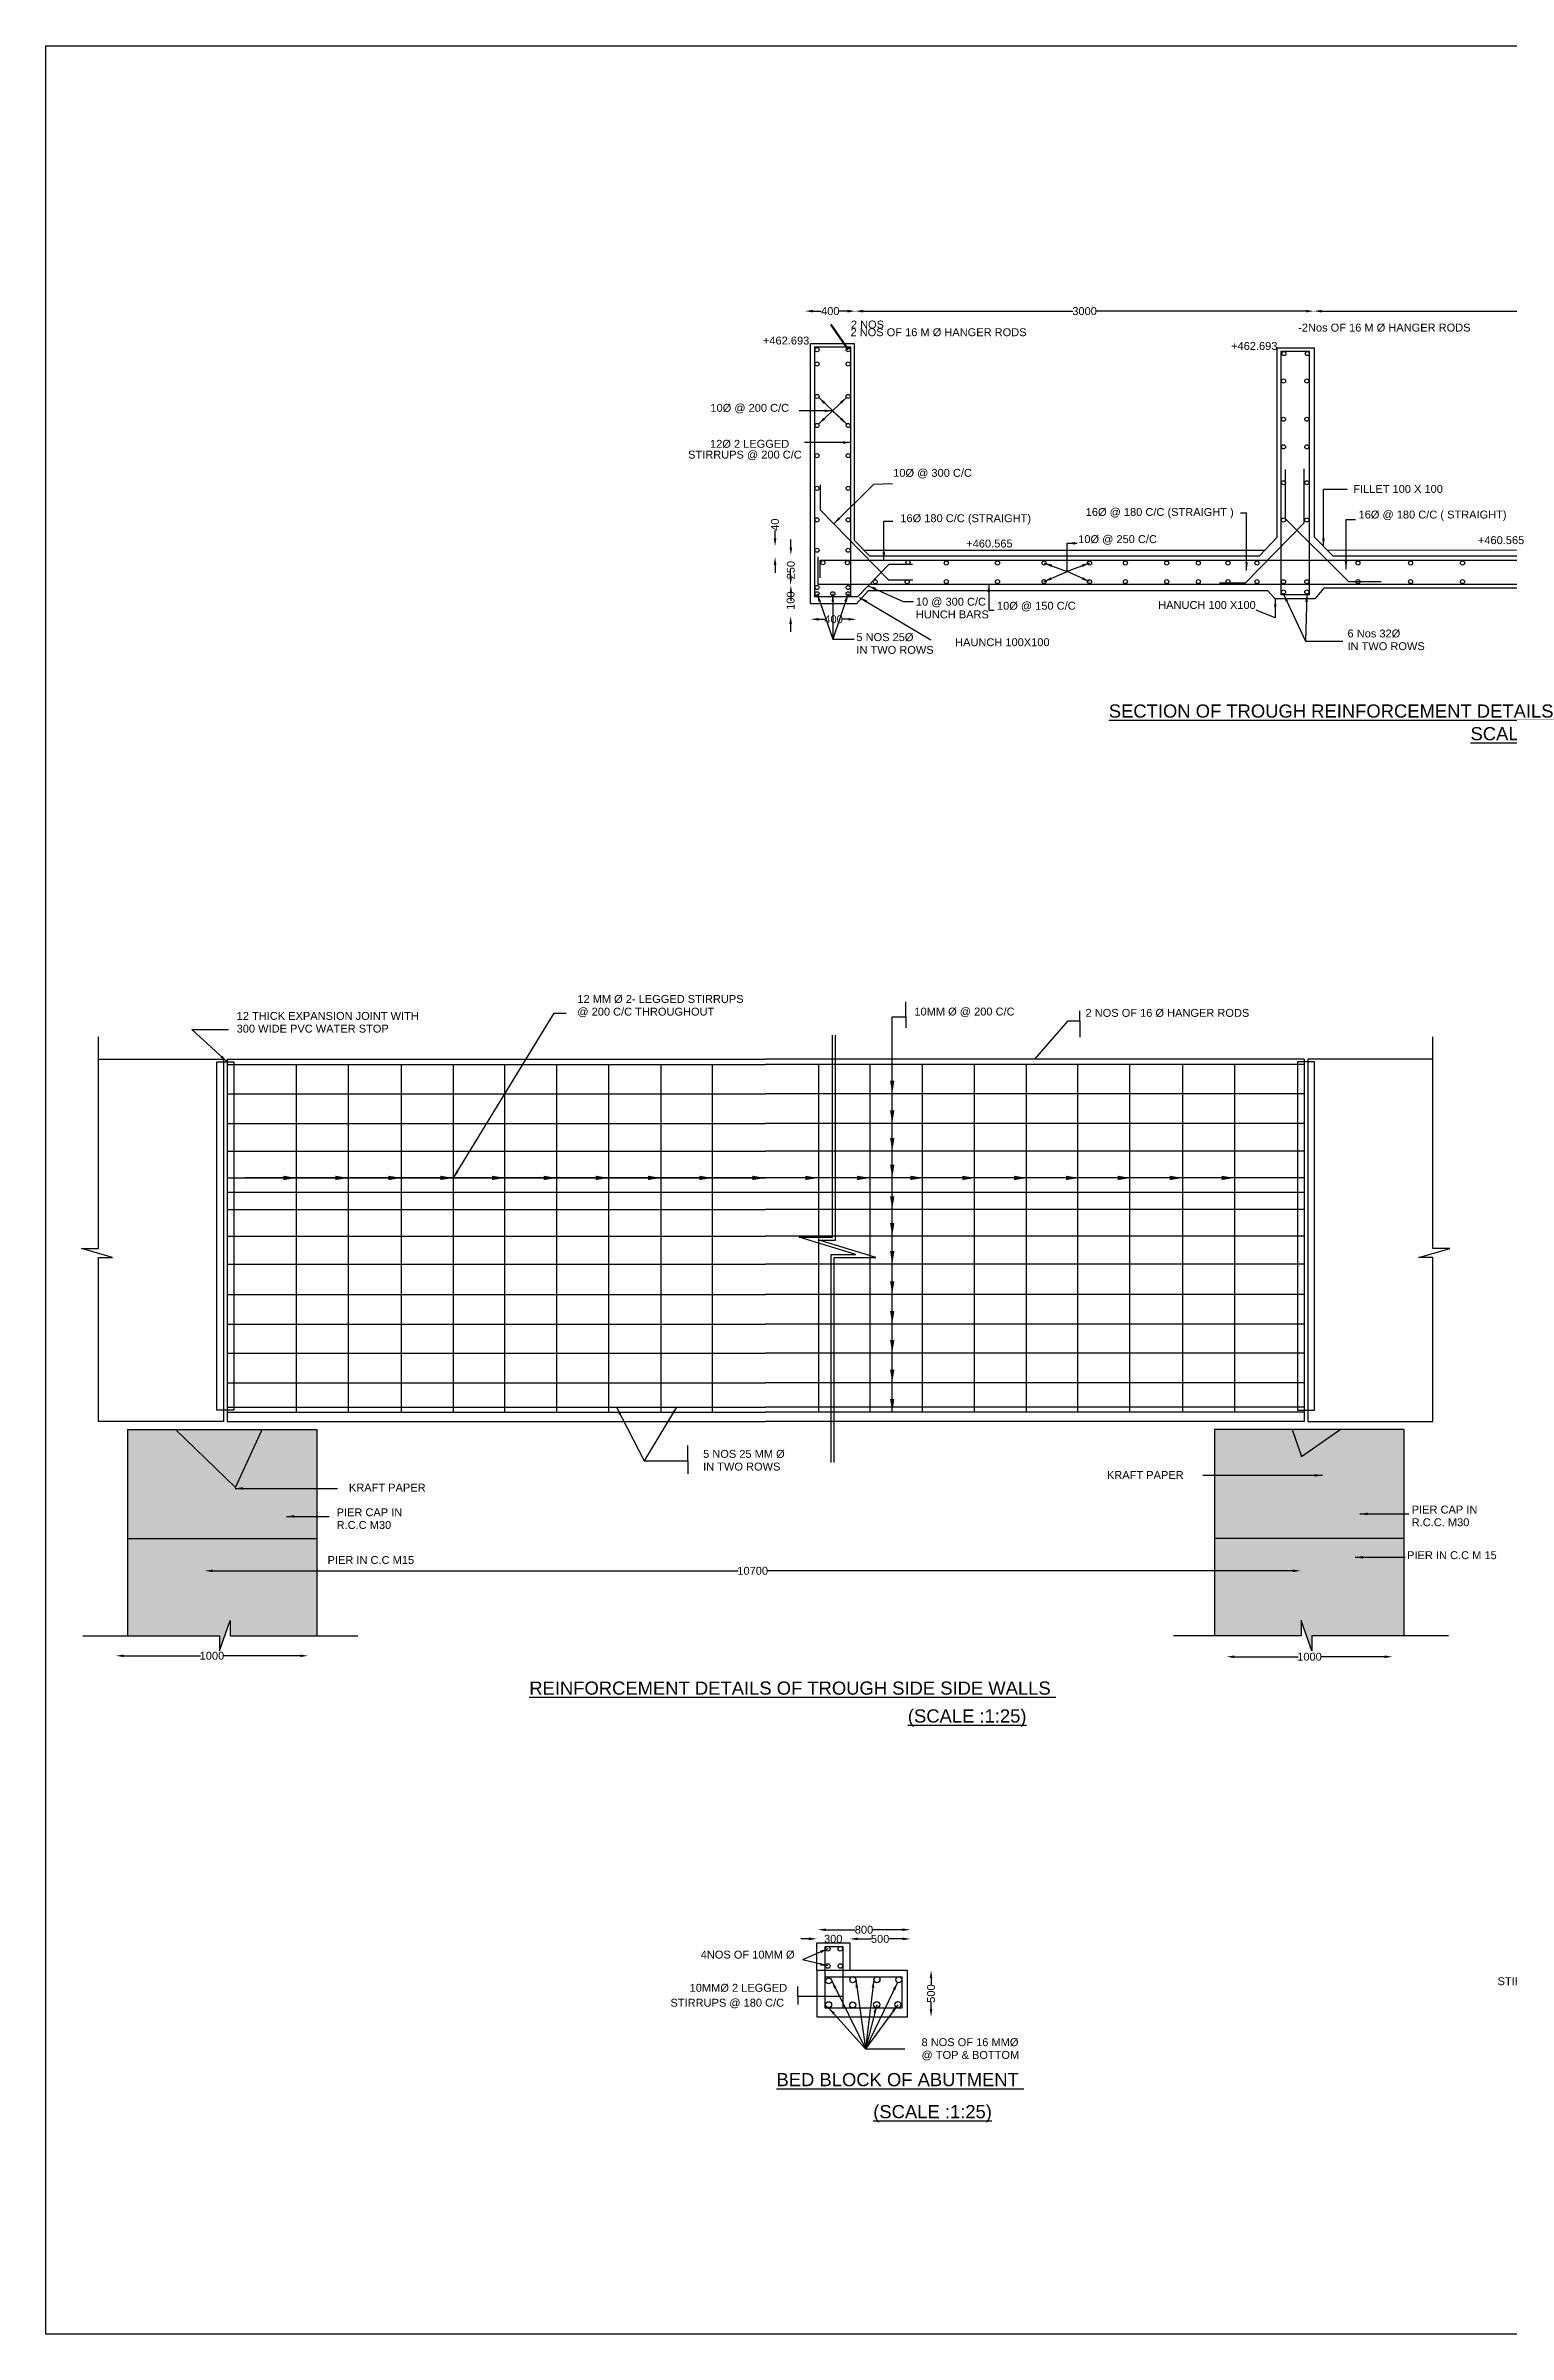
# Model space of a CAD drawing. Header units: millimetres. Extents: x 5124 to 2386449, y 2311 to 45646648.
# Drawn here: x 2379514 to 2382290, y 45642305 to 45646648 of the extents above; entities that cross this region are included whole.
import ezdxf

# ---------------------------------------------------------------- set-up
doc = ezdxf.new("R2010")
doc.units = ezdxf.units.MM
doc.header["$MEASUREMENT"] = 0
doc.layers.add('DRAWING', color=2, linetype='Continuous')
doc.layers.add('TEXT', color=7, linetype='Continuous')
doc.styles.get("Standard").update_dxf_attribs({"font": 'arial.ttf', "height": 15})
doc.dimstyles.get("Standard").update_dxf_attribs({"dimtxt": 15, "dimasz": 15, "dimexe": 0.18, "dimexo": 0.0625, "dimgap": 0.09, "dimtad": 0, "dimdec": 0, "dimzin": 0, "dimdsep": 46, "dimtxsty": 'Standard', "dimcen": 0.09, "dimse1": 1, "dimse2": 1, "dimadec": 0, "dimazin": 0, "dimtfac": 1, "dimtdec": 0, "dimtofl": 0, "dimtmove": 0, "dimatfit": 3, "dimfxl": 1, "dimtolj": 1, "dimtzin": 0, "dimarcsym": 0})

# ---------------------------------------------------------------- blocks, each defined once
blk = doc.blocks.new('*D54')
at = {"layer": 'Defpoints', "color": 0, "transparency": 16777216}
for p in [(2380955.3, 45646149.3), (2381050.5, 45646149.3), (2381050.5, 45646143.9)]:
    blk.add_point(p, dxfattribs=at)
at = {"layer": 'TEXT', "color": 0, "lineweight": -2, "transparency": 16777216}
for p, q in [((2380970.3, 45646143.9), (2380985.9, 45646143.9)), ((2381035.5, 45646143.9), (2381019.8, 45646143.9))]:
    blk.add_line(p, q, dxfattribs=at)
at = {"layer": 'TEXT', "color": 0, "transparency": 16777216}
for points in [[(2380970.3, 45646146.4), (2380970.3, 45646141.4), (2380955.3, 45646143.9)], [(2381035.5, 45646146.4), (2381035.5, 45646141.4), (2381050.5, 45646143.9)]]:
    blk.add_solid(points, dxfattribs=at)
at = {"layer": 'TEXT', "color": 0, "transparency": 16777216, "insert": (2381002.9, 45646143.9), "char_height": 15, "attachment_point": 5}
blk.add_mtext('\\A1;400', dxfattribs=at)
blk = doc.blocks.new('*D55')
at = {"layer": 'Defpoints', "color": 0, "transparency": 16777216}
for p in [(2381050.5, 45646143.9), (2381920.5, 45646143.9), (2381920.5, 45646143.9)]:
    blk.add_point(p, dxfattribs=at)
at = {"layer": 'TEXT', "color": 0, "lineweight": -2, "transparency": 16777216}
for p, q in [((2381065.5, 45646143.9), (2381463, 45646143.9)), ((2381905.5, 45646143.9), (2381508, 45646143.9))]:
    blk.add_line(p, q, dxfattribs=at)
at = {"layer": 'TEXT', "color": 0, "transparency": 16777216}
for points in [[(2381065.5, 45646146.4), (2381065.5, 45646141.4), (2381050.5, 45646143.9)], [(2381905.5, 45646146.4), (2381905.5, 45646141.4), (2381920.5, 45646143.9)]]:
    blk.add_solid(points, dxfattribs=at)
at = {"layer": 'TEXT', "color": 0, "transparency": 16777216, "insert": (2381485.5, 45646143.9), "char_height": 15, "attachment_point": 5}
blk.add_mtext('\\A1;3000', dxfattribs=at)
blk = doc.blocks.new('*D56')
at = {"layer": 'Defpoints', "color": 0, "transparency": 16777216}
for p in [(2381920.5, 45646143.9), (2382772, 45646143.9), (2382772, 45646143.9)]:
    blk.add_point(p, dxfattribs=at)
at = {"layer": 'TEXT', "color": 0, "lineweight": -2, "transparency": 16777216}
for p, q in [((2381935.5, 45646143.9), (2382323.8, 45646143.9)), ((2382757, 45646143.9), (2382368.7, 45646143.9))]:
    blk.add_line(p, q, dxfattribs=at)
at = {"layer": 'TEXT', "color": 0, "transparency": 16777216}
for points in [[(2381935.5, 45646146.4), (2381935.5, 45646141.4), (2381920.5, 45646143.9)], [(2382757, 45646146.4), (2382757, 45646141.4), (2382772, 45646143.9)]]:
    blk.add_solid(points, dxfattribs=at)
at = {"layer": 'TEXT', "color": 0, "transparency": 16777216, "insert": (2382346.3, 45646143.9), "char_height": 15, "attachment_point": 5}
blk.add_mtext('\\A1;3000', dxfattribs=at)
blk = doc.blocks.new('*D61')
at = {"layer": 'Defpoints', "color": 0, "transparency": 16777216}
for p in [(2380965.7, 45645588.6), (2381052.7, 45645588.6), (2381052.7, 45645559.1)]:
    blk.add_point(p, dxfattribs=at)
at = {"layer": 'TEXT', "color": 0, "lineweight": -2, "transparency": 16777216}
for p, q in [((2380980.7, 45645559.1), (2380992.3, 45645559.1)), ((2381037.7, 45645559.1), (2381026.1, 45645559.1))]:
    blk.add_line(p, q, dxfattribs=at)
at = {"layer": 'TEXT', "color": 0, "transparency": 16777216}
for points in [[(2380980.7, 45645561.6), (2380980.7, 45645556.6), (2380965.7, 45645559.1)], [(2381037.7, 45645561.6), (2381037.7, 45645556.6), (2381052.7, 45645559.1)]]:
    blk.add_solid(points, dxfattribs=at)
at = {"layer": 'TEXT', "color": 0, "transparency": 16777216, "insert": (2381009.2, 45645559.1), "char_height": 15, "attachment_point": 5}
blk.add_mtext('\\A1;400', dxfattribs=at)
blk = doc.blocks.new('*D62')
at = {"layer": 'Defpoints', "color": 0, "transparency": 16777216}
for p in [(2380896.3, 45645697.5), (2380898.1, 45645697.5), (2380896.3, 45645677.2)]:
    blk.add_point(p, dxfattribs=at)
at = {"layer": 'TEXT', "color": 0, "lineweight": -2, "transparency": 16777216}
for p, q in [((2380898.1, 45645712.5), (2380898.1, 45645727.5)), ((2380898.1, 45645662.2), (2380898.1, 45645647.2))]:
    blk.add_line(p, q, dxfattribs=at)
at = {"layer": 'TEXT', "color": 0, "transparency": 16777216}
for points in [[(2380895.6, 45645712.5), (2380900.6, 45645712.5), (2380898.1, 45645697.5)], [(2380895.6, 45645662.2), (2380900.6, 45645662.2), (2380898.1, 45645677.2)]]:
    blk.add_solid(points, dxfattribs=at)
at = {"layer": 'TEXT', "color": 0, "transparency": 16777216, "insert": (2380898.1, 45645738.6), "char_height": 15, "attachment_point": 5, "rotation": 90}
blk.add_mtext('\\A1;40', dxfattribs=at)
blk = doc.blocks.new('*D63')
at = {"layer": 'Defpoints', "color": 0, "transparency": 16777216}
for p in [(2380919.7, 45645680.7), (2380928.1, 45645680.7), (2380919.7, 45645623.9)]:
    blk.add_point(p, dxfattribs=at)
at = {"layer": 'TEXT', "color": 0, "lineweight": -2, "transparency": 16777216}
for p, q in [((2380928.1, 45645695.7), (2380928.1, 45645710.7)), ((2380928.1, 45645608.9), (2380928.1, 45645593.9))]:
    blk.add_line(p, q, dxfattribs=at)
at = {"layer": 'TEXT', "color": 0, "transparency": 16777216}
for points in [[(2380925.6, 45645695.7), (2380930.6, 45645695.7), (2380928.1, 45645680.7)], [(2380925.6, 45645608.9), (2380930.6, 45645608.9), (2380928.1, 45645623.9)]]:
    blk.add_solid(points, dxfattribs=at)
at = {"layer": 'TEXT', "color": 0, "transparency": 16777216, "insert": (2380928.1, 45645652.3), "char_height": 15, "attachment_point": 5, "rotation": 90}
blk.add_mtext('\\A1;250', dxfattribs=at)
blk = doc.blocks.new('*D64')
at = {"layer": 'Defpoints', "color": 0, "transparency": 16777216}
for p in [(2380928.1, 45645623.9), (2380927.7, 45645565.1), (2380928.1, 45645565.1)]:
    blk.add_point(p, dxfattribs=at)
at = {"layer": 'TEXT', "color": 0, "lineweight": -2, "transparency": 16777216}
for p, q in [((2380927.7, 45645638.9), (2380927.7, 45645653.9)), ((2380927.7, 45645550.1), (2380927.7, 45645535.1))]:
    blk.add_line(p, q, dxfattribs=at)
at = {"layer": 'TEXT', "color": 0, "transparency": 16777216}
for points in [[(2380925.2, 45645638.9), (2380930.2, 45645638.9), (2380927.7, 45645623.9)], [(2380925.2, 45645550.1), (2380930.2, 45645550.1), (2380927.7, 45645565.1)]]:
    blk.add_solid(points, dxfattribs=at)
at = {"layer": 'TEXT', "color": 0, "transparency": 16777216, "insert": (2380927.7, 45645594.5), "char_height": 15, "attachment_point": 5, "rotation": 90}
blk.add_mtext('\\A1;100', dxfattribs=at)
blk = doc.blocks.new('*D65')
at = {"layer": 'Defpoints', "color": 0, "transparency": 16777216}
for p in [(2379647, 45643593), (2380011.9, 45643593), (2380011.9, 45643592.1)]:
    blk.add_point(p, dxfattribs=at)
at = {"layer": 'TEXT', "color": 0, "lineweight": -2, "transparency": 16777216}
for p, q in [((2379662, 45643592.1), (2379807.7, 45643592.1)), ((2379996.9, 45643592.1), (2379851.2, 45643592.1))]:
    blk.add_line(p, q, dxfattribs=at)
at = {"layer": 'TEXT', "color": 0, "transparency": 16777216}
for points in [[(2379662, 45643594.6), (2379662, 45643589.6), (2379647, 45643592.1)], [(2379996.9, 45643594.6), (2379996.9, 45643589.6), (2380011.9, 45643592.1)]]:
    blk.add_solid(points, dxfattribs=at)
at = {"layer": 'TEXT', "color": 0, "transparency": 16777216, "insert": (2379829.4, 45643592.1), "char_height": 15, "attachment_point": 5}
blk.add_mtext('\\A1;1000', dxfattribs=at)
blk = doc.blocks.new('*D66')
at = {"layer": 'Defpoints', "color": 0, "transparency": 16777216}
for p in [(2381755, 45643589.4), (2382069.8, 45643590.3), (2382069.8, 45643589.4)]:
    blk.add_point(p, dxfattribs=at)
at = {"layer": 'TEXT', "color": 0, "lineweight": -2, "transparency": 16777216}
for p, q in [((2381770, 45643590.3), (2381890.7, 45643590.3)), ((2382054.8, 45643590.3), (2381934.2, 45643590.3))]:
    blk.add_line(p, q, dxfattribs=at)
at = {"layer": 'TEXT', "color": 0, "transparency": 16777216}
for points in [[(2381770, 45643592.8), (2381770, 45643587.8), (2381755, 45643590.3)], [(2382054.8, 45643592.8), (2382054.8, 45643587.8), (2382069.8, 45643590.3)]]:
    blk.add_solid(points, dxfattribs=at)
at = {"layer": 'TEXT', "color": 0, "transparency": 16777216, "insert": (2381912.4, 45643590.3), "char_height": 15, "attachment_point": 5}
blk.add_mtext('\\A1;1000', dxfattribs=at)
blk = doc.blocks.new('*D69')
at = {"layer": 'Defpoints', "color": 0, "transparency": 16777216}
for p in [(2379815.9, 45643751.9), (2381895.5, 45643753.3), (2381895.5, 45643751.9)]:
    blk.add_point(p, dxfattribs=at)
at = {"layer": 'TEXT', "color": 0, "lineweight": -2, "transparency": 16777216}
for p, q in [((2379830.9, 45643753.3), (2380828.1, 45643753.3)), ((2381880.5, 45643753.3), (2380883.3, 45643753.3))]:
    blk.add_line(p, q, dxfattribs=at)
at = {"layer": 'TEXT', "color": 0, "transparency": 16777216}
for points in [[(2379830.9, 45643755.8), (2379830.9, 45643750.8), (2379815.9, 45643753.3)], [(2381880.5, 45643755.8), (2381880.5, 45643750.8), (2381895.5, 45643753.3)]]:
    blk.add_solid(points, dxfattribs=at)
at = {"layer": 'TEXT', "color": 0, "transparency": 16777216, "insert": (2380855.7, 45643753.3), "char_height": 15, "attachment_point": 5}
blk.add_mtext('\\A1;10700', dxfattribs=at)
blk = doc.blocks.new('*D73')
at = {"layer": 'Defpoints', "color": 0, "transparency": 16777216}
for p in [(2380977.2, 45643047.4), (2381039.8, 45643054.9), (2381039.8, 45643047.4)]:
    blk.add_point(p, dxfattribs=at)
at = {"layer": 'TEXT', "color": 0, "lineweight": -2, "transparency": 16777216}
for p, q in [((2380962.2, 45643054.9), (2380947.2, 45643054.9)), ((2381054.8, 45643054.9), (2381069.8, 45643054.9))]:
    blk.add_line(p, q, dxfattribs=at)
at = {"layer": 'TEXT', "color": 0, "transparency": 16777216}
for points in [[(2380962.2, 45643057.4), (2380962.2, 45643052.4), (2380977.2, 45643054.9)], [(2381054.8, 45643057.4), (2381054.8, 45643052.4), (2381039.8, 45643054.9)]]:
    blk.add_solid(points, dxfattribs=at)
at = {"layer": 'TEXT', "color": 0, "transparency": 16777216, "insert": (2381008.5, 45643054.9), "char_height": 15, "attachment_point": 5}
blk.add_mtext('\\A1;300', dxfattribs=at)
blk = doc.blocks.new('*D74')
at = {"layer": 'Defpoints', "color": 0, "transparency": 16777216}
for p in [(2380979.1, 45643075.4), (2381154.8, 45643075.4), (2381154.8, 45643072.2)]:
    blk.add_point(p, dxfattribs=at)
at = {"layer": 'TEXT', "color": 0, "lineweight": -2, "transparency": 16777216}
for p, q in [((2380994.1, 45643072.2), (2381050.3, 45643072.2)), ((2381139.8, 45643072.2), (2381083.6, 45643072.2))]:
    blk.add_line(p, q, dxfattribs=at)
at = {"layer": 'TEXT', "color": 0, "transparency": 16777216}
for points in [[(2380994.1, 45643074.7), (2380994.1, 45643069.7), (2380979.1, 45643072.2)], [(2381139.8, 45643074.7), (2381139.8, 45643069.7), (2381154.8, 45643072.2)]]:
    blk.add_solid(points, dxfattribs=at)
at = {"layer": 'TEXT', "color": 0, "transparency": 16777216, "insert": (2381066.9, 45643072.2), "char_height": 15, "attachment_point": 5}
blk.add_mtext('\\A1;800', dxfattribs=at)
blk = doc.blocks.new('*D75')
at = {"layer": 'Defpoints', "color": 0, "transparency": 16777216}
for p in [(2381039.8, 45643054.9), (2381155.2, 45643054.9), (2381155.2, 45643054.8)]:
    blk.add_point(p, dxfattribs=at)
at = {"layer": 'TEXT', "color": 0, "lineweight": -2, "transparency": 16777216}
for p, q in [((2381054.8, 45643054.8), (2381080.9, 45643054.8)), ((2381140.2, 45643054.8), (2381114.2, 45643054.8))]:
    blk.add_line(p, q, dxfattribs=at)
at = {"layer": 'TEXT', "color": 0, "transparency": 16777216}
for points in [[(2381054.8, 45643057.3), (2381054.8, 45643052.3), (2381039.8, 45643054.8)], [(2381140.2, 45643057.3), (2381140.2, 45643052.3), (2381155.2, 45643054.8)]]:
    blk.add_solid(points, dxfattribs=at)
at = {"layer": 'TEXT', "color": 0, "transparency": 16777216, "insert": (2381097.5, 45643054.8), "char_height": 15, "attachment_point": 5}
blk.add_mtext('\\A1;500', dxfattribs=at)
blk = doc.blocks.new('*D76')
at = {"layer": 'Defpoints', "color": 0, "transparency": 16777216}
for p in [(2381149.6, 45642995.4), (2381194.2, 45642995.4), (2381149.6, 45642906.8)]:
    blk.add_point(p, dxfattribs=at)
at = {"layer": 'TEXT', "color": 0, "lineweight": -2, "transparency": 16777216}
for p, q in [((2381194.2, 45642980.4), (2381194.2, 45642967.7)), ((2381194.2, 45642921.8), (2381194.2, 45642934.5))]:
    blk.add_line(p, q, dxfattribs=at)
at = {"layer": 'TEXT', "color": 0, "transparency": 16777216}
for points in [[(2381191.7, 45642980.4), (2381196.7, 45642980.4), (2381194.2, 45642995.4)], [(2381191.7, 45642921.8), (2381196.7, 45642921.8), (2381194.2, 45642906.8)]]:
    blk.add_solid(points, dxfattribs=at)
at = {"layer": 'TEXT', "color": 0, "transparency": 16777216, "insert": (2381194.2, 45642951.1), "char_height": 15, "attachment_point": 5, "rotation": 90}
blk.add_mtext('\\A1;500', dxfattribs=at)

msp = doc.modelspace()

# ---------------------------------------------------------------- hatches: boundary and pattern name
at = {"layer": 'DRAWING'}
h = msp.add_hatch(dxfattribs=at)
h.set_pattern_fill('AR-CONC', color=0, scale=10, style=0)
h.set_pattern_definition([(50, (0, 0), (71.72601826, -6.2752135), [7.5, -82.5]), (355, (0, 0), (-13.87513336, 75.21921337), [6, -66]), (100.4514, (5.98, -0.52), (57.85093817, 68.94395421), [6.374019, -70.1142112]), (46.1842, (0, 20), (106.72410486, -16.55190143), [11.25, -123.75]), (96.6356, (8.89, 18.62), (93.46627055, 97.4117871), [9.5610288, -105.1713]), (351.1842, (0, 20), (93.4661945, 97.4118601), [9, -99]), (21, (10, 15), (59.69070521, -40.26188907), [7.5, -82.5]), (326, (10, 15), (24.33153319, 72.5150045), [6, -66]), (71.4514, (14.974, 11.645), (84.02226286, 32.25304967), [6.374019, -70.1142112]), (37.5, (0, 0), (1.215985532, 33.289385383), [0, -65.2, 0, -67, 0, -66.25]), (7.5, (0, 0), (26.306953744, 39.441171188), [0, -38.2, 0, -63.7, 0, -25.25]), (327.5, (-22.3, 0), (53.382243617, -2.255487173), [0, -25, 0, -78, 0, -103.5]), (317.5, (-32.3, 0), (58.318616934, 10.010498233), [0, -32.5, 0, -51.8, 0, -73.5])])
h.paths.add_polyline_path([(2380028.5, 45644021.3), (2379669.2, 45644021.3), (2379669.2, 45643814.4), (2380028.5, 45643814.4)])
h.paths.add_polyline_path([(2380028.5, 45643814.4), (2379669.2, 45643814.4), (2379669.2, 45643630.1), (2379844, 45643630.1), (2379844, 45643601.6), (2379863.8, 45643659.1), (2379863.8, 45643630.1), (2380028.5, 45643630.1)])
h.paths.add_polyline_path([(2382091.4, 45644021.3), (2381732.2, 45644021.3), (2381732.2, 45643814.4), (2382091.4, 45643814.4)])
h.paths.add_polyline_path([(2382091.4, 45643814.4), (2381732.2, 45643814.4), (2381732.2, 45643630.1), (2381896.9, 45643630.1), (2381896.9, 45643659.1), (2381916.7, 45643601.6), (2381916.7, 45643630.1), (2382091.4, 45643630.1)])
h.paths.add_polyline_path([(2382844.4, 45644061.4), (2382485.1, 45644061.4), (2382485.1, 45643854.5), (2382844.4, 45643854.5)])
h.paths.add_polyline_path([(2382844.4, 45643854.5), (2382485.1, 45643854.5), (2382485.1, 45643670.1), (2382659.8, 45643670.1), (2382659.8, 45643641.6), (2382679.6, 45643699.1), (2382679.6, 45643670.1), (2382844.4, 45643670.1)])

# ---------------------------------------------------------------- linework, layer by layer
at = {"layer": 'DRAWING', "color": 0}
for points in [[(2379514.1, 45646647.5), (2386433, 45646647.5), (2386433, 45642304.6), (2379514.1, 45642304.6)], [(2381042.1, 45646075.8), (2380972.9, 45646075.8), (2380972.9, 45645602.4), (2381042.1, 45645602.4)], [(2381858.5, 45646068), (2381912, 45646068), (2381912, 45645605.3), (2381858.5, 45645605.3)], [(2379851.2, 45644724.5), (2379851.2, 45644036.6), (2379614.1, 45644036.6), (2379614.1, 45644347.7), (2379640.4, 45644347.7), (2379582.1, 45644364.8), (2379614.1, 45644364.8), (2379614.1, 45644724.4)], [(2381909.4, 45644724.5), (2381909.4, 45644036.6), (2382146.5, 45644036.6), (2382146.5, 45644347.7), (2382120.2, 45644347.7), (2382178.6, 45644364.8), (2382146.5, 45644364.8), (2382146.5, 45644724.4)], [(2380977.2, 45643047.4), (2381039.8, 45643047.4), (2381039.8, 45642994.6), (2380977.2, 45642994.6)], [(2380993.4, 45642982.9), (2381138.8, 45642982.9), (2381138.8, 45642923.2), (2380993.4, 45642923.2)]]:
    msp.add_lwpolyline(points, close=True, dxfattribs=at)
for points in [[(2380965.7, 45645588.6), (2380965.7, 45646082.2), (2381048.5, 45646082.2), (2381048.5, 45645709.2), (2381077.6, 45645679.8), (2381817.4, 45645679.8), (2381851.3, 45645715.2), (2381851.3, 45646074.2), (2381921.3, 45646074.2), (2381921.3, 45645715.3), (2381956.8, 45645679.8), (2382746.3, 45645679.8)], [(2381741.6, 45645628.6), (2381790.8, 45645628.6), (2381902.6, 45645742.3), (2381902.6, 45645844.9)], [(2381866.5, 45645843.5), (2381866.5, 45645750.5), (2381986.6, 45645630.6), (2382048.5, 45645630.6)], [(2380983.6, 45645814.2), (2380983.6, 45645766.7)], [(2380983.6, 45645766.7), (2381113.3, 45645634.1), (2381159.8, 45645634.1)], [(2381827, 45645689.8), (2381068, 45645689.5)], [(2382757, 45645690.3), (2381946.7, 45645689.9)], [(2380979.3, 45645677.8), (2380979.3, 45645625.6), (2383838.2, 45645625.6), (2383838.2, 45645650.6)], [(2380984, 45645637.6), (2380984, 45645671.1)], [(2380984, 45645671.1), (2383840.6, 45645671.1), (2383840.6, 45645637.8)], [(2381042.1, 45645602.4), (2381055.4, 45645602.4), (2381114.9, 45645663.5), (2381158.7, 45645663.5)], [(2382761.3, 45645618.3), (2381939.6, 45645618.3), (2381922.8, 45645597.8), (2381847.5, 45645597.8), (2381833.1, 45645613.1), (2381074.9, 45645613.1), (2381052.7, 45645588.6), (2380965.7, 45645588.6)], [(2379614.1, 45644724.4), (2379614.1, 45644766.9)], [(2381004.8, 45643959.2), (2381004.8, 45644353.4), (2381051.3, 45644353.4), (2380944, 45644386.6), (2381007.3, 45644386.6), (2381007.3, 45644770)], [(2381010.5, 45643959.2), (2381010.5, 45644347.7), (2381089.2, 45644347.7), (2380981.8, 45644380.9), (2381013, 45644380.9), (2381013, 45644770)], [(2382146.5, 45644724.4), (2382146.5, 45644766.9)], [(2379838.8, 45644719.2), (2379871.2, 45644719.2), (2379871.2, 45644058.4), (2379839, 45644058.4), (2379838.8, 45644719.2)], [(2379858.3, 45644724.5), (2379858.3, 45644036.6), (2380880.3, 45644036.6)], [(2379858.3, 45644724.5), (2380880.3, 45644724.5)], [(2379858.3, 45644714.5), (2380880.3, 45644714.5)], [(2379990.1, 45644054.5), (2379990.1, 45644714.5)], [(2380088.6, 45644054.5), (2380088.6, 45644714.5)], [(2380189.4, 45644054.5), (2380189.4, 45644714.5)], [(2380287.8, 45644054.5), (2380287.8, 45644714.5)], [(2380385.5, 45644054.5), (2380385.5, 45644714.5)], [(2380483.9, 45644054.5), (2380483.9, 45644714.5)], [(2380582.6, 45644054.5), (2380582.6, 45644714.5)], [(2380681.9, 45644054.5), (2380681.9, 45644714.5)], [(2380779.5, 45644054.5), (2380779.5, 45644714.5)], [(2381902.4, 45644724.5), (2381902.4, 45644036.6), (2380880.3, 45644036.6)], [(2381902.4, 45644724.5), (2380880.3, 45644724.5)], [(2381902.4, 45644714.5), (2380880.3, 45644714.5)], [(2380981.1, 45644054.5), (2380981.1, 45644714.5)], [(2381078.8, 45644054.5), (2381078.8, 45644714.5)], [(2381120.5, 45644054.5), (2381120.5, 45644724.5)], [(2381178, 45644054.5), (2381178, 45644714.5)], [(2381276.7, 45644054.5), (2381276.7, 45644714.5)], [(2381375.2, 45644054.5), (2381375.2, 45644714.5)], [(2381472.8, 45644054.5), (2381472.8, 45644714.5)], [(2381571.3, 45644054.5), (2381571.3, 45644714.5)], [(2381672.1, 45644054.5), (2381672.1, 45644714.5)], [(2381770.5, 45644054.5), (2381770.5, 45644714.5)], [(2381921.9, 45644719.2), (2381889.5, 45644719.2), (2381889.5, 45644058.4), (2381921.7, 45644058.4), (2381921.9, 45644719.2)], [(2379858.3, 45644658.6), (2380880.3, 45644658.6)], [(2381902.4, 45644658.6), (2380880.3, 45644658.6)], [(2379858.3, 45644602.2), (2380880.3, 45644602.2)], [(2381902.4, 45644602.2), (2380880.3, 45644602.2)], [(2379858.3, 45644549.5), (2380880.3, 45644549.5)], [(2381902.4, 45644549.5), (2380880.3, 45644549.5)], [(2379858.3, 45644499), (2380880.3, 45644499)], [(2379858.3, 45644471.9), (2381902.4, 45644471.9)], [(2381902.4, 45644499), (2380880.3, 45644499)], [(2379858.3, 45644439.2), (2380880.3, 45644439.2)], [(2381902.4, 45644439.2), (2380880.3, 45644439.2)], [(2379858.3, 45644388.4), (2380880.3, 45644388.4)], [(2381902.4, 45644388.4), (2380880.3, 45644388.4)], [(2379858.3, 45644335), (2380880.3, 45644335)], [(2381902.4, 45644335), (2380880.3, 45644335)], [(2379858.3, 45644277.8), (2380880.3, 45644277.8)], [(2381902.4, 45644277.8), (2380880.3, 45644277.8)], [(2379858.3, 45644221.4), (2380880.3, 45644221.4)], [(2381902.4, 45644221.4), (2380880.3, 45644221.4)], [(2379858.3, 45644166.6), (2380880.3, 45644166.6)], [(2381902.4, 45644166.6), (2380880.3, 45644166.6)], [(2379858.3, 45644110.2), (2380880.3, 45644110.2)], [(2381902.4, 45644110.2), (2380880.3, 45644110.2)], [(2379858.3, 45644064.2), (2380880.3, 45644064.2)], [(2379858.3, 45644054.5), (2380880.3, 45644054.5)], [(2381902.4, 45644064.2), (2380880.3, 45644064.2)], [(2381902.4, 45644054.5), (2380880.3, 45644054.5)], [(2379669.2, 45644021.3), (2380028.5, 45644021.3), (2380028.5, 45643630.1)], [(2379669.2, 45644021.3), (2379669.2, 45643630.1)], [(2382091.4, 45644021.3), (2381732.2, 45644021.3), (2381732.2, 45643630.1)], [(2382091.4, 45644021.3), (2382091.4, 45643630.1)], [(2379669.2, 45643814.4), (2380028.5, 45643814.4)], [(2382091.4, 45643814.4), (2381732.2, 45643814.4)], [(2379584.3, 45643630.1), (2379844, 45643630.1), (2379844, 45643601.6), (2379863.8, 45643659.1), (2379863.8, 45643630.1), (2380106.1, 45643630.1)], [(2382176.4, 45643630.1), (2381916.7, 45643630.1), (2381916.7, 45643601.6), (2381896.9, 45643659.1), (2381896.9, 45643630.1), (2381654.5, 45643630.1)], [(2380993.4, 45642982.9), (2380993.4, 45643040.1), (2381026.5, 45643040.1), (2381026.5, 45642923.2)], [(2380977.2, 45642994.6), (2380977.2, 45642906.8), (2381149.6, 45642906.8), (2381149.6, 45642994.6), (2381039.8, 45642994.6)], [(2380941.3, 45642945.8), (2380941.3, 45642964.7)], [(2381026.5, 45642945.8), (2380941.3, 45642945.8)], [(2380941.3, 45642945.8), (2380941.3, 45642930.1)]]:
    msp.add_lwpolyline(points, dxfattribs=at)
for centre, radius in [((2380977.8, 45646070.8), 3.88), ((2380977.8, 45646043.6), 3.88), ((2381036.9, 45646070.8), 3.88), ((2381036.9, 45646043.6), 3.88), ((2381863.9, 45646063.4), 3.88), ((2381908.1, 45646063.4), 3.88), ((2381863, 45646011.4), 3.88), ((2381907.3, 45646011.4), 3.88), ((2380977.8, 45645982.1), 3.88), ((2381036.9, 45645982.1), 3.88), ((2380977.8, 45645926.9), 3.88), ((2381036.9, 45645926.9), 3.88), ((2381863, 45645938.8), 3.88), ((2381907.3, 45645938.8), 3.88), ((2380977.8, 45645869.7), 3.88), ((2381036.9, 45645869.7), 3.88), ((2381863, 45645886.3), 3.88), ((2381907.3, 45645886.3), 3.88), ((2381863, 45645818.3), 3.88), ((2381907.3, 45645818.3), 3.88), ((2380977.8, 45645807.6), 3.88), ((2381036.9, 45645807.6), 3.88), ((2380977.8, 45645747.9), 3.88), ((2381036.9, 45645747.9), 3.88), ((2381863, 45645747.5), 3.88), ((2381907.3, 45645747.5), 3.88), ((2380977.8, 45645690.1), 3.88), ((2381036.9, 45645690.1), 3.88), ((2380988.9, 45645666.6), 3.88), ((2381035.3, 45645666.6), 3.88), ((2381150.4, 45645667.2), 3.88), ((2381223, 45645665.9), 3.88), ((2381320.3, 45645665.9), 3.88), ((2381408.7, 45645665.9), 3.88), ((2381494.9, 45645665.9), 3.88), ((2381563.1, 45645665.9), 3.88), ((2381641.5, 45645665.9), 3.88), ((2381701.6, 45645665.9), 3.88), ((2381757.9, 45645665.9), 3.88), ((2381812.6, 45645665.9), 3.88), ((2382004.3, 45645665.9), 3.88), ((2382104.3, 45645665.9), 3.88), ((2382202.7, 45645665.9), 3.88), ((2380977.8, 45645619.5), 3.88), ((2380977.8, 45645607.6), 3.88), ((2381007.7, 45645607.6), 3.88), ((2381036.9, 45645619.5), 3.88), ((2381036.9, 45645607.6), 3.88), ((2381088.3, 45645630.2), 3.88), ((2381148.9, 45645630.2), 3.88), ((2381223, 45645630.6), 3.88), ((2381320.3, 45645630.6), 3.88), ((2381408.7, 45645630.6), 3.88), ((2381494.9, 45645630.6), 3.88), ((2381563.1, 45645630.6), 3.88), ((2381641.5, 45645630.6), 3.88), ((2381701.6, 45645630.6), 3.88), ((2381757.9, 45645630.6), 3.88), ((2381812.6, 45645630.6), 3.88), ((2381863, 45645630.4), 3.88), ((2381863, 45645610.9), 3.88), ((2381907.3, 45645630.4), 3.88), ((2381907.3, 45645610.9), 3.88), ((2382004.3, 45645630.6), 3.88), ((2382104.3, 45645630.6), 3.88), ((2382202.7, 45645630.6), 3.88), ((2380998.3, 45643036.1), 4.33), ((2381022, 45643036.1), 4.33), ((2380998.3, 45643003.4), 4.33), ((2381022, 45643003.4), 4.33), ((2381000, 45642975.2), 5.75), ((2381045.7, 45642977.5), 5.75), ((2381091.4, 45642977.5), 5.75), ((2381133, 45642977.5), 5.75), ((2380999.8, 45642929.8), 5.75), ((2381045.5, 45642929.5), 5.75), ((2381091, 45642930), 5.75), ((2381131.2, 45642930), 5.75)]:
    msp.add_circle(centre, radius, dxfattribs=at)
at = {"layer": 'TEXT', "color": 0}
for points in [[(2381120.5, 45644732.6), (2381120.5, 45644804.8), (2381146.3, 45644804.8), (2381146.3, 45644833.2)], [(2381146.3, 45644804.8), (2381146.3, 45644783.9)], [(2381391.4, 45644724.5), (2381454.7, 45644797), (2381476.7, 45644797), (2381476.7, 45644816)], [(2381476.7, 45644797), (2381476.7, 45644765.8)], [(2380732.3, 45643962), (2380732.3, 45643991.2)], [(2380732.3, 45643962), (2380732.3, 45643937.4)]]:
    msp.add_lwpolyline(points, dxfattribs=at)
at = {"layer": 'TEXT'}
for points in [[(2379760.1, 45644021.3), (2379874.4, 45643911.6), (2379924.6, 45644021.3)], [(2381879.7, 45644021.3), (2381897, 45643970.4), (2381970.7, 45644021.3)]]:
    msp.add_lwpolyline(points, dxfattribs=at)

# ---------------------------------------------------------------- texts
at = {"layer": 'TEXT', "color": 0}
for s, height, p in [('2 NOS ', 15, (2381042, 45646111)), ('-2Nos OF 16 M Ø HANGER RODS ', 15, (2381890.9, 45646105.2)), ('+462.693', 15, (2380875.1, 45646080.6)), ('2 NOS OF 16 M Ø HANGER RODS ', 15, (2381041.3, 45646096.4)), ('+462.693', 15, (2381763.6, 45646070.3)), ('10Ø @ 200 C/C ', 15, (2380775.4, 45645952.9)), ('STIRRUPS @ 200 C/C', 15, (2380733.1, 45645864.1)), ('12Ø 2 LEGGED ', 15, (2380774.7, 45645884.6)), ('10Ø @ 300 C/C', 15, (2381122.4, 45645829.5)), ('FILLET 100 X 100', 15, (2381995.5, 45645799)), ('16Ø 180 C/C (STRAIGHT)', 15, (2381135.9, 45645743.4)), ('16Ø @ 180 C/C (STRAIGHT )', 15, (2381487.7, 45645755.2)), ('16Ø @ 180 C/C ( STRAIGHT)', 15, (2382005.5, 45645750.4)), ('+460.565', 15, (2381261, 45645695.4)), ('10Ø @ 250 C/C ', 15, (2381473.5, 45645703.7)), ('+460.565', 15, (2382232, 45645701.8)), ('10 @ 300 C/C', 15, (2381165.4, 45645585)), ('HUNCH BARS ', 15, (2381165.4, 45645560.9)), ('10Ø @ 150 C/C ', 15, (2381319.3, 45645577.3)), ('HANUCH 100 X100', 15, (2381625.2, 45645578.8)), ('5 NOS 25Ø ', 15, (2381052.5, 45645517.7)), ('HAUNCH 100X100', 15, (2381239.8, 45645508.1)), ('6 Nos 32Ø', 15, (2381984.5, 45645524.7)), ('IN TWO ROWS ', 15, (2381984.5, 45645500.6)), ('IN TWO ROWS ', 15, (2381052.5, 45645493.6)), ('%%USECTION OF TROUGH REINFORCEMENT DETAILS ', 25, (2381531.5, 45645372.5)), ('%%USCALE 1:25 ', 25, (2382218, 45645329.5)), ('12 MM Ø 2- LEGGED STIRRUPS ', 15, (2380522.9, 45644831.1)), ('@ 200 C/C THROUGHOUT ', 15, (2380522.9, 45644807)), ('10MM Ø @ 200 C/C ', 15, (2381162.6, 45644807.2)), ('2 NOS OF 16 Ø HANGER RODS ', 15, (2381487.3, 45644804.7)), ('300 WIDE PVC WATER STOP ', 15, (2379876.3, 45644774.8)), ('12 THICK EXPANSION JOINT WITH ', 15, (2379876.3, 45644798.9)), ('5 NOS 25 MM Ø ', 15, (2380761.6, 45643967.8)), ('IN TWO ROWS ', 15, (2380761.6, 45643943.7)), ('KRAFT PAPER ', 15, (2380089.4, 45643903.8)), ('KRAFT PAPER ', 15, (2381528, 45643927.7)), ('PIER CAP IN ', 15, (2380066, 45643856.9)), ('PIER CAP IN ', 15, (2382106.4, 45643862.1)), ('R.C.C M30', 15, (2380066, 45643832.8)), ('R.C.C. M30 ', 15, (2382106.4, 45643838)), ('PIER IN C.C M15 ', 15, (2380048.9, 45643766.4)), ('PIER IN C.C M 15 ', 15, (2382097.7, 45643775.5)), ('%%UREINFORCEMENT DETAILS OF TROUGH SIDE SIDE WALLS ', 25, (2380431.7, 45643518.3)), ('%%U(SCALE :1:25)', 25, (2381150.2, 45643465.4)), ('4NOS OF 10MM Ø', 15, (2380757, 45643017.5)), ('10MMØ 2 LEGGED ', 15, (2380736, 45642954.5)), ('STIRRUPS @ 200 C/C', 15, (2382269.4, 45642967)), ('STIRRUPS @ 180 C/C ', 15, (2380699.6, 45642926.2)), ('8 NOS OF 16 MMØ ', 15, (2381176.1, 45642851.3)), ('@ TOP & BOTTOM ', 15, (2381176.1, 45642827.2)), ('%%UBED BLOCK OF ABUTMENT ', 25, (2380900.9, 45642775.3)), ('%%U(SCALE :1:25)', 25, (2381084.5, 45642714.5))]:
    msp.add_text(s, height=height, dxfattribs=at).set_placement(p)

# ---------------------------------------------------------------- dimensions: what is measured, and where the dimension line sits
for base, p1, p2, text, picture, middle in [((2381050.5, 45646143.9), (2380955.3, 45646149.3), (2381050.5, 45646149.3), '400', '*D54', (2381002.9, 45646143.9)), ((2381920.5, 45646143.9), (2381050.5, 45646143.9), (2381920.5, 45646143.9), '3000', '*D55', (2381485.5, 45646143.9)), ((2382772, 45646143.9), (2381920.5, 45646143.9), (2382772, 45646143.9), '3000', '*D56', (2382346.3, 45646143.9)), ((2381052.7, 45645559.1), (2380965.7, 45645588.6), (2381052.7, 45645588.6), '400', '*D61', (2381009.2, 45645559.1)), ((2381895.5, 45643753.3), (2379815.9, 45643751.9), (2381895.5, 45643751.9), '10700', '*D69', (2380855.7, 45643753.3)), ((2380011.9, 45643592.1), (2379647, 45643593), (2380011.9, 45643593), '1000', '*D65', (2379829.4, 45643592.1)), ((2382069.8, 45643590.3), (2381755, 45643589.4), (2382069.8, 45643589.4), '1000', '*D66', (2381912.4, 45643590.3)), ((2381154.8, 45643072.2), (2380979.1, 45643075.4), (2381154.8, 45643075.4), '800', '*D74', (2381066.9, 45643072.2)), ((2381039.8, 45643054.9), (2380977.2, 45643047.4), (2381039.8, 45643047.4), '300', '*D73', (2381008.5, 45643054.9)), ((2381155.2, 45643054.8), (2381039.8, 45643054.9), (2381155.2, 45643054.9), '500', '*D75', (2381097.5, 45643054.8))]:
    dim = msp.add_linear_dim(base=base, p1=p1, p2=p2, text=text, dimstyle='Standard', dxfattribs=at)
    dim.commit()
    dim.dimension.update_dxf_attribs({"geometry": picture, "text_midpoint": middle})
for base, p1, p2, text, picture, middle in [((2380898.1, 45645697.5), (2380896.3, 45645677.2), (2380896.3, 45645697.5), '40', '*D62', (2380898.1, 45645738.6)), ((2380928.1, 45645680.7), (2380919.7, 45645623.9), (2380919.7, 45645680.7), '250', '*D63', (2380928.1, 45645652.3)), ((2380927.7, 45645565.1), (2380928.1, 45645623.9), (2380928.1, 45645565.1), '100', '*D64', (2380927.7, 45645594.5)), ((2381194.2, 45642995.4), (2381149.6, 45642906.8), (2381149.6, 45642995.4), '500', '*D76', (2381194.2, 45642951.1))]:
    dim = msp.add_linear_dim(base=base, p1=p1, p2=p2, angle=90, text=text, dimstyle='Standard', dxfattribs=at)
    dim.commit()
    dim.dimension.update_dxf_attribs({"geometry": picture, "text_midpoint": middle})

# ---------------------------------------------------------------- leaders
at = {"layer": 'DRAWING', "color": 0}
for points, override in [([(2381033.6, 45645980.1), (2380980.6, 45645929.6)], {"dimgap": 0.09, "dimtad": 0}), ([(2380980.6, 45645929.6), (2381007.1, 45645954.8)], {"dimgap": 0.09, "dimtad": 0}), ([(2380981, 45645979.9), (2381034.1, 45645929.6)], {"dimgap": 0.09, "dimtad": 0}), ([(2381034.1, 45645929.6), (2381007.1, 45645954.8)], {"dimgap": 0.09, "dimtad": 0}), ([(2381120.5, 45644658.6), (2381120.5, 45644732.6)], {"dimasz": 25, "dimgap": 0.09, "dimtad": 0}), ([(2381120.5, 45644602.2), (2381120.5, 45644676.2)], {"dimasz": 25, "dimgap": 0.09, "dimtad": 0}), ([(2381120.5, 45644549.5), (2381120.5, 45644623.4)], {"dimasz": 25, "dimgap": 0.09, "dimtad": 0}), ([(2381120.5, 45644499), (2381120.5, 45644573)], {"dimasz": 25, "dimgap": 0.09, "dimtad": 0}), ([(2381120.5, 45644439.2), (2381120.5, 45644513.2)], {"dimasz": 25, "dimgap": 0.09, "dimtad": 0}), ([(2379990.1, 45644499), (2379891.7, 45644499)], {"dimasz": 25, "dimgap": 0.09, "dimtad": 0}), ([(2380088.6, 45644499), (2379990.1, 45644499)], {"dimasz": 25, "dimgap": 0.09, "dimtad": 0}), ([(2380189.4, 45644499), (2380091, 45644499)], {"dimasz": 25, "dimgap": 0.09, "dimtad": 0}), ([(2380287.8, 45644499), (2380189.4, 45644499)], {"dimasz": 25, "dimgap": 0.09, "dimtad": 0}), ([(2380385.8, 45644499), (2380287.3, 45644499)], {"dimasz": 25, "dimgap": 0.09, "dimtad": 0}), ([(2380484.2, 45644499), (2380385.8, 45644499)], {"dimasz": 25, "dimgap": 0.09, "dimtad": 0}), ([(2380582.6, 45644499), (2380484.2, 45644499)], {"dimasz": 25, "dimgap": 0.09, "dimtad": 0}), ([(2380681.9, 45644499), (2380583.4, 45644499)], {"dimasz": 25, "dimgap": 0.09, "dimtad": 0}), ([(2380779.5, 45644499), (2380681.1, 45644499)], {"dimasz": 25, "dimgap": 0.09, "dimtad": 0}), ([(2380880.3, 45644499), (2380781.9, 45644499)], {"dimasz": 25, "dimgap": 0.09, "dimtad": 0}), ([(2380980.3, 45644499), (2380881.9, 45644499)], {"dimasz": 25, "dimgap": 0.09, "dimtad": 0}), ([(2381078.8, 45644499), (2380980.3, 45644499)], {"dimasz": 25, "dimgap": 0.09, "dimtad": 0}), ([(2381179.9, 45644499), (2381081.5, 45644499)], {"dimasz": 25, "dimgap": 0.09, "dimtad": 0}), ([(2381278.3, 45644499), (2381179.9, 45644499)], {"dimasz": 25, "dimgap": 0.09, "dimtad": 0}), ([(2381376.8, 45644499), (2381278.3, 45644499)], {"dimasz": 25, "dimgap": 0.09, "dimtad": 0}), ([(2381475.2, 45644499), (2381376.8, 45644499)], {"dimasz": 25, "dimgap": 0.09, "dimtad": 0}), ([(2381573.6, 45644499), (2381475.2, 45644499)], {"dimasz": 25, "dimgap": 0.09, "dimtad": 0}), ([(2381672.1, 45644499), (2381573.6, 45644499)], {"dimasz": 25, "dimgap": 0.09, "dimtad": 0}), ([(2381770.5, 45644499), (2381672.1, 45644499)], {"dimasz": 25, "dimgap": 0.09, "dimtad": 0}), ([(2381120.5, 45644388.4), (2381120.5, 45644462.4)], {"dimasz": 25, "dimgap": 0.09, "dimtad": 0}), ([(2381120.5, 45644335), (2381120.5, 45644409)], {"dimasz": 25, "dimgap": 0.09, "dimtad": 0}), ([(2381120.5, 45644277.8), (2381120.5, 45644351.8)], {"dimasz": 25, "dimgap": 0.09, "dimtad": 0}), ([(2381120.5, 45644221.4), (2381120.5, 45644295.4)], {"dimasz": 25, "dimgap": 0.09, "dimtad": 0}), ([(2381120.5, 45644166.6), (2381120.5, 45644240.5)], {"dimasz": 25, "dimgap": 0.09, "dimtad": 0}), ([(2381120.5, 45644110.2), (2381120.5, 45644184.1)], {"dimasz": 25, "dimgap": 0.09, "dimtad": 0}), ([(2381120.5, 45644054.5), (2381120.5, 45644128.5)], {"dimasz": 25, "dimgap": 0.09, "dimtad": 0})]:
    msp.add_leader(points, dimstyle='Standard', override=override, dxfattribs=at)
at = {"layer": 'TEXT', "color": 0}
for points, override in [([(2381036.9, 45646070.8), (2381004, 45646118.4)], {"dimasz": 15, "dimgap": 0.09, "dimtad": 0, "dimlwd": 65535}), ([(2381007.1, 45645954.8), (2380943.8, 45645954.8)], {"dimgap": 0.09, "dimtad": 0}), ([(2381042.1, 45645894.6), (2380954, 45645894.6)], {"dimgap": 0.09, "dimtad": 0}), ([(2381009.5, 45645740.3), (2381085.3, 45645815.8), (2381121.1, 45645816.6)], {"dimgap": 0.09, "dimtad": 0}), ([(2381939, 45645697.5), (2381939, 45645806), (2381983.6, 45645806)], {"dimgap": 0.09, "dimtad": 0}), ([(2381104.6, 45645671.1), (2381104.6, 45645745.3), (2381121.7, 45645745.3)], {"dimgap": 0.09, "dimtad": 0}), ([(2381793, 45645652), (2381793, 45645760.3), (2381781.7, 45645760.3)], {"dimgap": 0.09, "dimtad": 0}), ([(2381981.8, 45645654.5), (2381981.8, 45645748.8), (2381999.6, 45645748.8)], {"dimgap": 0.09, "dimtad": 0}), ([(2381408.7, 45645630.6), (2381452.4, 45645650), (2381452.4, 45645703.3)], {"dimgap": 0.09, "dimtad": 0}), ([(2381452.4, 45645703.3), (2381471.5, 45645703.3)], {"dimgap": 0.09, "dimtad": 0}), ([(2381408.7, 45645665.9), (2381452.4, 45645650)], {"dimgap": 0.09, "dimtad": 0}), ([(2381494.9, 45645665.9), (2381452.4, 45645650)], {"dimgap": 0.09, "dimtad": 0}), ([(2381494.9, 45645630.6), (2381452.4, 45645650)], {"dimgap": 0.09, "dimtad": 0}), ([(2380977.8, 45645607.6), (2381007.7, 45645521.2), (2381048.3, 45645521.2)], {"dimgap": 0.09, "dimtad": 0}), ([(2381007.7, 45645607.6), (2381007.7, 45645521.2)], {"dimgap": 0.09, "dimtad": 0}), ([(2381036.9, 45645607.6), (2381007.7, 45645521.2)], {"dimgap": 0.09, "dimtad": 0}), ([(2381075.1, 45645622.7), (2381141, 45645593.1), (2381160.9, 45645593.1)], {"dimgap": 0.09, "dimtad": 0}), ([(2381303.8, 45645625.6), (2381303.8, 45645576.7), (2381314.2, 45645576.7)], {"dimgap": 0.09, "dimtad": 0}), ([(2379858.3, 45644719.2), (2379791.5, 45644780.9), (2379861, 45644780.9)], {"dimgap": 0.09, "dimtad": 0}), ([(2380287.8, 45644499), (2380478.8, 45644811.8), (2380501.9, 45644811.8)], {"dimgap": 0.09, "dimtad": 0}), ([(2380597.1, 45644064.2), (2380649.5, 45643962), (2380732.3, 45643962)], {"dimgap": 0.09, "dimtad": 0}), ([(2380711.2, 45644064.2), (2380649.5, 45643962)], {"dimgap": 0.09, "dimtad": 0}), ([(2379873.5, 45643909.7), (2380068, 45643909.7)], {"dimgap": 0.09, "dimtad": 0}), ([(2381937.3, 45643934.5), (2381709.9, 45643934.5)], {"dimgap": 0.09, "dimtad": 0}), ([(2379971, 45643856.6), (2380051.7, 45643856.6)], {"dimgap": 0.09, "dimtad": 0}), ([(2380998.3, 45643003.4), (2380950.3, 45643015), (2380950.5, 45643015)], {"dimgap": 0.09, "dimtad": 0}), ([(2380998.3, 45643036.1), (2380950.5, 45643015)], {"dimgap": 0.09, "dimtad": 0}), ([(2381005.8, 45642975.2), (2381070, 45642846)], {"dimgap": 0.09, "dimtad": 0}), ([(2381051.5, 45642977.5), (2381070, 45642846)], {"dimgap": 0.09, "dimtad": 0}), ([(2381085.7, 45642977.5), (2381070, 45642846)], {"dimgap": 0.09, "dimtad": 0}), ([(2381130.5, 45642972.3), (2381070, 45642846)], {"dimgap": 0.09, "dimtad": 0}), ([(2380999.8, 45642924.1), (2381070, 45642846), (2381144.6, 45642846)], {"dimgap": 0.09, "dimtad": 0}), ([(2381091, 45642930), (2381070, 45642846)], {"dimgap": 0.09, "dimtad": 0}), ([(2381131.2, 45642930), (2381070, 45642846)], {"dimgap": 0.09, "dimtad": 0})]:
    msp.add_leader(points, dimstyle='Standard', override=override, dxfattribs=at)
at = {"layer": 'TEXT'}
for points in [[(2381058.5, 45645600.6), (2381194, 45645520.4)], [(2381863, 45645607.1), (2381904.8, 45645517.9), (2381975.9, 45645517.9)], [(2381907.3, 45645607.1), (2381904.8, 45645517.9)], [(2381847.5, 45645597.8), (2381847.5, 45645561.9), (2381811.2, 45645576.2)], [(2382007.7, 45643861.3), (2382100.8, 45643861.3)], [(2381998.8, 45643779), (2382093.9, 45643779)]]:
    msp.add_leader(points, dimstyle='Standard', override={"dimgap": 0.09, "dimtad": 0}, dxfattribs=at)

doc.saveas('drawing.dxf')
